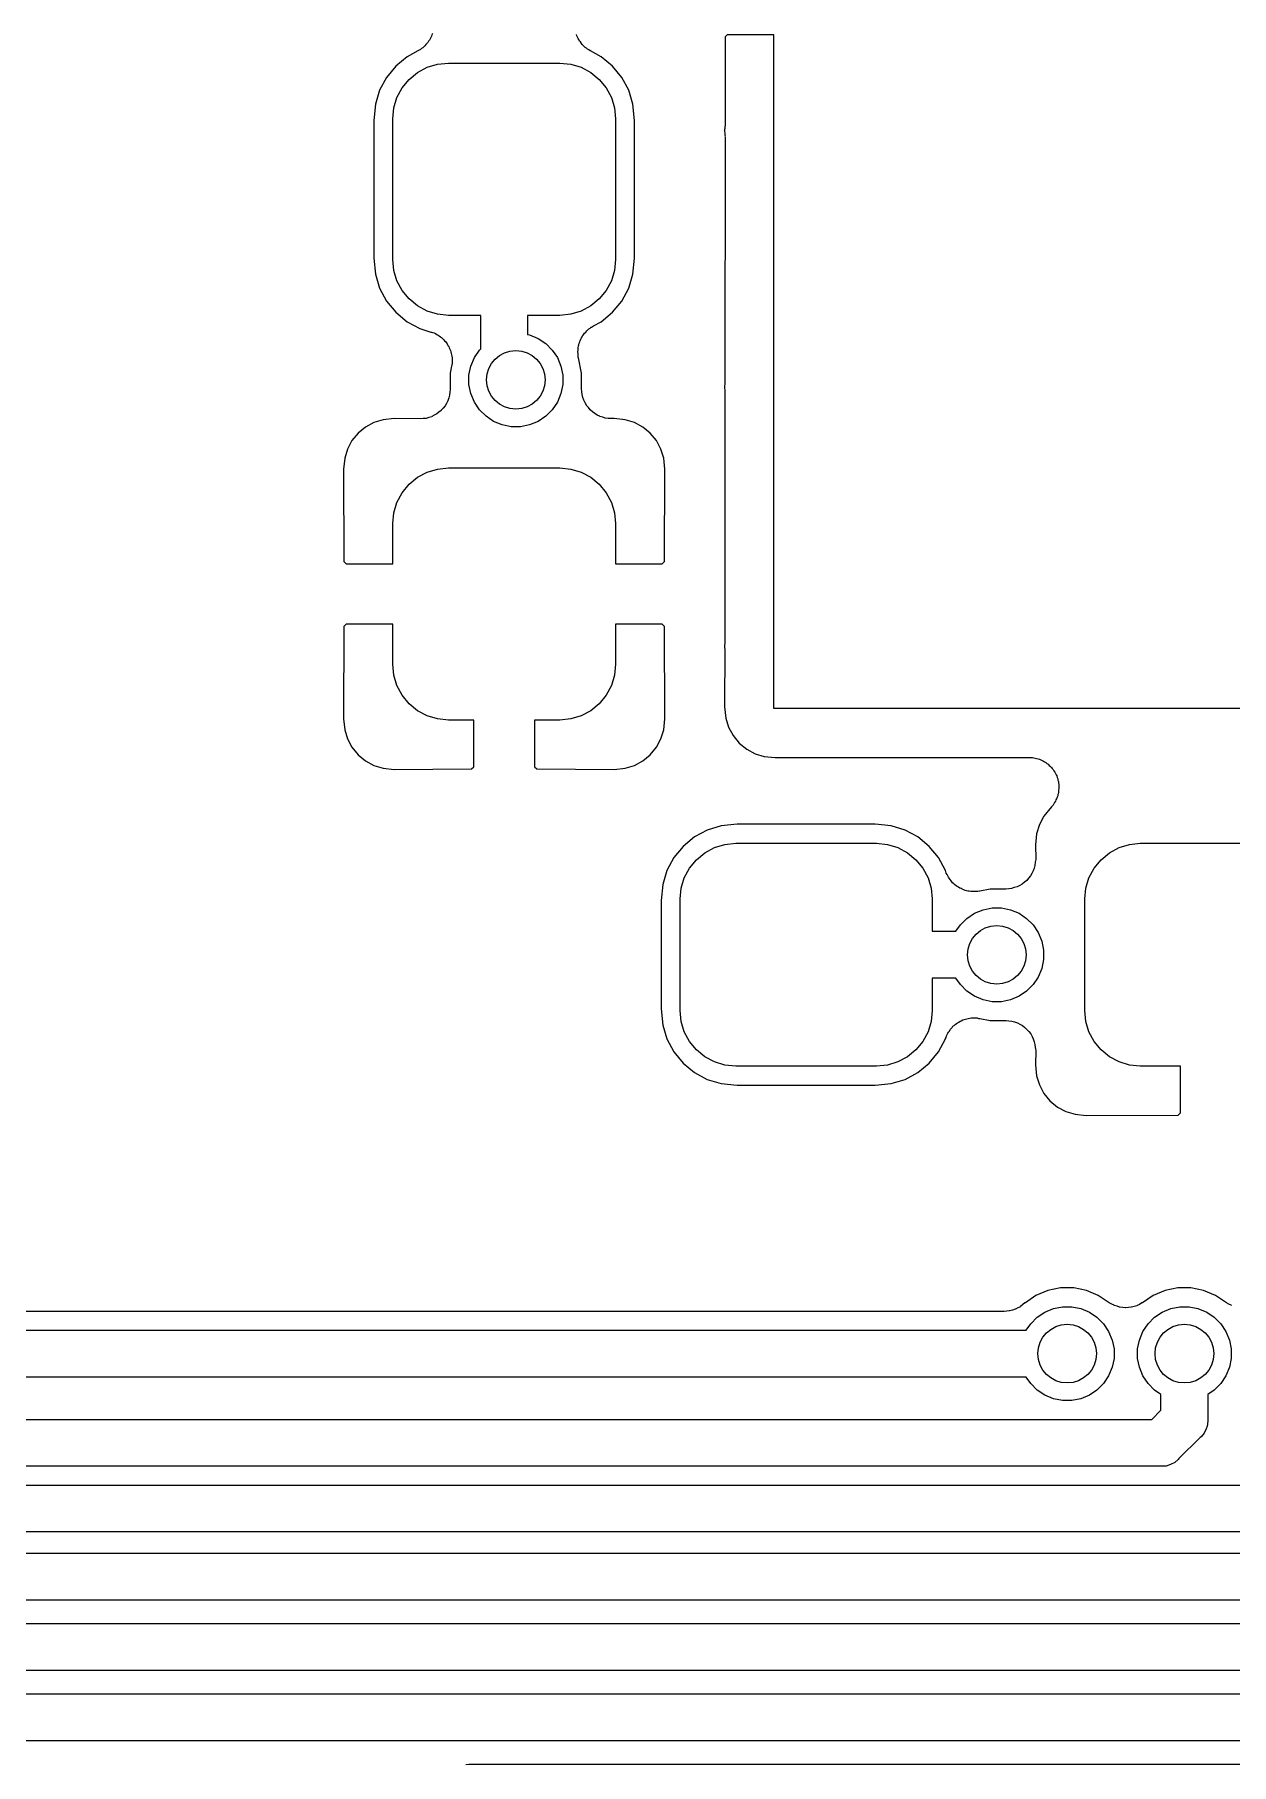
# Model space of a CAD drawing. Extents: x 116.6 to 161.5, y -138 to -93.2.
# Drawn here: x 147.9 to 153, y -122.95 to -115.58 of the extents above; entities that cross this region are included whole.
import ezdxf

# ---------------------------------------------------------------- set-up
doc = ezdxf.new("R2010")
doc.units = 0
doc.layers.add('BLACK', color=7, linetype='CONTINUOUS')

msp = doc.modelspace()

# ---------------------------------------------------------------- linework, layer by layer
at = {"layer": 'BLACK', "linetype": 'CONTINUOUS'}
for p, q in [((149.587, -115.591), (149.584, -115.597)), ((149.59, -115.585), (149.587, -115.591)), ((149.591, -115.579), (149.59, -115.585)), ((149.594, -115.574), (149.591, -115.579)), ((150.21, -115.584), (150.208, -115.578)), ((150.213, -115.589), (150.21, -115.584)), ((150.215, -115.595), (150.213, -115.589)), ((150.851, -115.579), (150.842, -115.588)), ((150.842, -115.588), (150.842, -115.963)), ((151.05, -115.579), (150.851, -115.579)), ((151.05, -118.45), (151.05, -115.579)), ((149.532, -115.648), (149.486, -115.673)), ((149.537, -115.645), (149.532, -115.648)), ((149.543, -115.642), (149.537, -115.645)), ((149.548, -115.638), (149.543, -115.642)), ((149.553, -115.635), (149.548, -115.638)), ((149.557, -115.63), (149.553, -115.635)), ((149.562, -115.626), (149.557, -115.63)), ((149.566, -115.621), (149.562, -115.626)), ((149.57, -115.617), (149.566, -115.621)), ((149.574, -115.612), (149.57, -115.617)), ((149.578, -115.607), (149.574, -115.612)), ((149.581, -115.602), (149.578, -115.607)), ((149.584, -115.597), (149.581, -115.602)), ((150.218, -115.6), (150.215, -115.595)), ((150.221, -115.606), (150.218, -115.6)), ((150.225, -115.61), (150.221, -115.606)), ((150.229, -115.616), (150.225, -115.61)), ((150.233, -115.62), (150.229, -115.616)), ((150.237, -115.625), (150.233, -115.62)), ((150.241, -115.629), (150.237, -115.625)), ((150.246, -115.634), (150.241, -115.629)), ((150.251, -115.637), (150.246, -115.634)), ((150.255, -115.641), (150.251, -115.637)), ((150.261, -115.644), (150.255, -115.641)), ((150.266, -115.648), (150.261, -115.644)), ((150.268, -115.648), (150.266, -115.648)), ((150.314, -115.673), (150.268, -115.648)), ((149.438, -115.713), (149.398, -115.761)), ((149.486, -115.673), (149.438, -115.713)), ((149.495, -115.77), (149.531, -115.74)), ((149.531, -115.74), (149.572, -115.718)), ((149.572, -115.718), (149.616, -115.705)), ((149.616, -115.705), (149.662, -115.7)), ((149.662, -115.7), (150.137, -115.7)), ((150.137, -115.7), (150.184, -115.705)), ((150.184, -115.705), (150.228, -115.718)), ((150.228, -115.718), (150.269, -115.74)), ((150.269, -115.74), (150.305, -115.77)), ((150.362, -115.713), (150.314, -115.673)), ((150.402, -115.761), (150.362, -115.713)), ((149.398, -115.761), (149.369, -115.816)), ((149.443, -115.847), (149.465, -115.806)), ((149.465, -115.806), (149.495, -115.77)), ((150.305, -115.77), (150.335, -115.806)), ((150.335, -115.806), (150.357, -115.847)), ((150.431, -115.816), (150.402, -115.761)), ((149.351, -115.875), (149.344, -115.944)), ((149.369, -115.816), (149.351, -115.875)), ((149.43, -115.891), (149.443, -115.847)), ((150.357, -115.847), (150.37, -115.891)), ((150.449, -115.875), (150.431, -115.816)), ((150.456, -115.944), (150.449, -115.875)), ((149.344, -115.944), (149.344, -116.531)), ((149.425, -115.938), (149.43, -115.891)), ((149.425, -116.537), (149.425, -115.938)), ((150.37, -115.891), (150.375, -115.938)), ((150.375, -115.938), (150.375, -116.537)), ((150.456, -116.531), (150.456, -115.944)), ((150.841, -115.979), (150.84, -115.983)), ((150.84, -115.983), (150.841, -116.006)), ((150.842, -115.964), (150.841, -115.972)), ((150.841, -115.972), (150.841, -115.979)), ((150.841, -116.006), (150.842, -116.008)), ((150.842, -116.008), (150.841, -116.011)), ((150.841, -116.011), (150.842, -116.014)), ((150.842, -116.014), (150.841, -117.067)), ((150.842, -115.963), (150.842, -115.964)), ((149.344, -116.531), (149.351, -116.6)), ((149.43, -116.584), (149.425, -116.537)), ((150.375, -116.537), (150.37, -116.584)), ((150.449, -116.6), (150.456, -116.531)), ((149.351, -116.6), (149.369, -116.659)), ((149.443, -116.628), (149.43, -116.584)), ((150.37, -116.584), (150.357, -116.628)), ((150.431, -116.659), (150.449, -116.6)), ((149.369, -116.659), (149.398, -116.714)), ((149.465, -116.669), (149.443, -116.628)), ((149.495, -116.705), (149.465, -116.669)), ((150.335, -116.669), (150.305, -116.705)), ((150.357, -116.628), (150.335, -116.669)), ((150.402, -116.714), (150.431, -116.659)), ((149.398, -116.714), (149.438, -116.762)), ((149.438, -116.762), (149.486, -116.802)), ((149.531, -116.735), (149.495, -116.705)), ((149.572, -116.757), (149.531, -116.735)), ((149.616, -116.77), (149.572, -116.757)), ((149.662, -116.775), (149.616, -116.77)), ((150.184, -116.77), (150.137, -116.775)), ((150.228, -116.757), (150.184, -116.77)), ((150.269, -116.735), (150.228, -116.757)), ((150.305, -116.705), (150.269, -116.735)), ((150.314, -116.802), (150.362, -116.762)), ((150.362, -116.762), (150.402, -116.714)), ((149.486, -116.802), (149.541, -116.831)), ((149.541, -116.831), (149.588, -116.846)), ((149.588, -116.846), (149.59, -116.846)), ((149.59, -116.846), (149.595, -116.848)), ((149.8, -116.775), (149.662, -116.775)), ((149.8, -116.917), (149.8, -116.775)), ((150.137, -116.775), (150, -116.775)), ((150, -116.775), (150, -116.856)), ((150.243, -116.851), (150.248, -116.846)), ((150.248, -116.846), (150.252, -116.841)), ((150.252, -116.841), (150.257, -116.837)), ((150.252, -116.841), (150.252, -116.841)), ((150.252, -116.841), (150.252, -116.841)), ((150.257, -116.837), (150.261, -116.833)), ((150.261, -116.833), (150.266, -116.83)), ((150.266, -116.83), (150.271, -116.826)), ((150.271, -116.826), (150.271, -116.825)), ((150.271, -116.825), (150.272, -116.825)), ((150.272, -116.825), (150.277, -116.823)), ((150.277, -116.823), (150.281, -116.819)), ((150.281, -116.819), (150.314, -116.802)), ((149.595, -116.848), (149.601, -116.85)), ((149.601, -116.85), (149.607, -116.853)), ((149.607, -116.853), (149.613, -116.856)), ((149.613, -116.856), (149.618, -116.859)), ((149.618, -116.859), (149.623, -116.862)), ((149.623, -116.862), (149.628, -116.866)), ((149.628, -116.866), (149.633, -116.87)), ((149.633, -116.87), (149.637, -116.874)), ((149.637, -116.874), (149.642, -116.878)), ((149.642, -116.878), (149.646, -116.883)), ((149.646, -116.883), (149.651, -116.888)), ((149.651, -116.888), (149.654, -116.892)), ((149.654, -116.892), (149.657, -116.897)), ((149.657, -116.897), (149.66, -116.903)), ((149.66, -116.903), (149.664, -116.908)), ((149.664, -116.908), (149.666, -116.914)), ((149.666, -116.914), (149.669, -116.919)), ((149.669, -116.919), (149.671, -116.925)), ((149.795, -116.923), (149.8, -116.917)), ((150, -116.856), (150.008, -116.858)), ((150.008, -116.858), (150.045, -116.873)), ((150.045, -116.873), (150.077, -116.895)), ((150.077, -116.895), (150.105, -116.923)), ((150.215, -116.918), (150.216, -116.912)), ((150.215, -116.924), (150.215, -116.918)), ((150.216, -116.912), (150.217, -116.906)), ((150.217, -116.905), (150.219, -116.9)), ((150.217, -116.906), (150.217, -116.905)), ((150.217, -116.905), (150.217, -116.905)), ((150.219, -116.9), (150.22, -116.894)), ((150.22, -116.894), (150.222, -116.888)), ((150.222, -116.888), (150.224, -116.882)), ((150.224, -116.882), (150.225, -116.881)), ((150.224, -116.882), (150.224, -116.882)), ((150.225, -116.881), (150.227, -116.877)), ((150.227, -116.877), (150.23, -116.871)), ((150.23, -116.871), (150.233, -116.866)), ((150.233, -116.866), (150.236, -116.86)), ((150.236, -116.86), (150.236, -116.86)), ((150.236, -116.86), (150.237, -116.86)), ((150.237, -116.86), (150.24, -116.855)), ((150.24, -116.855), (150.243, -116.851)), ((149.676, -116.992), (149.67, -117.022)), ((149.671, -116.925), (149.673, -116.931)), ((149.673, -116.931), (149.674, -116.937)), ((149.674, -116.937), (149.676, -116.943)), ((149.676, -116.943), (149.677, -116.949)), ((149.677, -116.986), (149.676, -116.992)), ((149.677, -116.949), (149.678, -116.956)), ((149.678, -116.981), (149.677, -116.986)), ((149.678, -116.956), (149.678, -116.962)), ((149.678, -116.962), (149.679, -116.967)), ((149.679, -116.967), (149.678, -116.974)), ((149.678, -116.974), (149.678, -116.981)), ((149.75, -117.03), (149.758, -116.992)), ((149.758, -116.992), (149.773, -116.955)), ((149.773, -116.955), (149.795, -116.923)), ((150.105, -116.923), (150.127, -116.955)), ((150.127, -116.955), (150.142, -116.992)), ((150.142, -116.992), (150.15, -117.03)), ((150.214, -116.93), (150.215, -116.924)), ((150.214, -116.931), (150.214, -116.93)), ((150.214, -116.93), (150.214, -116.93)), ((150.215, -116.937), (150.214, -116.931)), ((150.215, -116.943), (150.215, -116.937)), ((150.216, -116.949), (150.215, -116.943)), ((150.216, -116.954), (150.216, -116.949)), ((150.217, -116.955), (150.216, -116.954)), ((150.217, -116.956), (150.217, -116.955)), ((150.217, -116.955), (150.217, -116.955)), ((150.217, -116.955), (150.217, -116.955)), ((150.23, -117.022), (150.217, -116.956)), ((149.67, -117.022), (149.67, -117.089)), ((149.75, -117.07), (149.75, -117.03)), ((150.15, -117.03), (150.15, -117.07)), ((150.23, -117.088), (150.23, -117.022)), ((150.841, -117.067), (150.841, -117.069)), ((149.66, -117.139), (149.654, -117.15)), ((149.664, -117.127), (149.66, -117.139)), ((149.66, -117.139), (149.66, -117.139)), ((149.66, -117.139), (149.66, -117.139)), ((149.667, -117.115), (149.664, -117.127)), ((149.669, -117.103), (149.667, -117.115)), ((149.667, -117.115), (149.667, -117.115)), ((149.667, -117.115), (149.667, -117.115)), ((149.67, -117.091), (149.669, -117.103)), ((149.67, -117.089), (149.67, -117.09)), ((149.67, -117.09), (149.67, -117.09)), ((149.67, -117.09), (149.67, -117.09)), ((149.67, -117.09), (149.67, -117.091)), ((149.758, -117.108), (149.75, -117.07)), ((149.773, -117.145), (149.758, -117.108)), ((150.142, -117.108), (150.127, -117.145)), ((150.15, -117.07), (150.142, -117.108)), ((150.231, -117.1), (150.23, -117.088)), ((150.232, -117.113), (150.231, -117.1)), ((150.236, -117.125), (150.232, -117.113)), ((150.232, -117.113), (150.232, -117.113)), ((150.232, -117.113), (150.232, -117.113)), ((150.239, -117.137), (150.236, -117.125)), ((150.24, -117.137), (150.239, -117.137)), ((150.245, -117.148), (150.24, -117.137)), ((150.24, -117.137), (150.24, -117.137)), ((150.841, -117.069), (150.84, -117.076)), ((150.84, -117.076), (150.84, -117.083)), ((150.84, -117.083), (150.841, -117.096)), ((150.841, -117.096), (150.841, -117.098)), ((150.841, -117.098), (150.841, -117.101)), ((150.841, -117.101), (150.841, -117.104)), ((150.841, -117.104), (150.841, -118.172)), ((149.567, -117.214), (149.555, -117.215)), ((149.579, -117.21), (149.567, -117.214)), ((149.567, -117.214), (149.567, -117.214)), ((149.567, -117.214), (149.567, -117.214)), ((149.591, -117.207), (149.579, -117.21)), ((149.602, -117.201), (149.591, -117.206)), ((149.591, -117.206), (149.591, -117.207)), ((149.591, -117.207), (149.591, -117.207)), ((149.613, -117.195), (149.602, -117.201)), ((149.622, -117.187), (149.613, -117.195)), ((149.613, -117.195), (149.613, -117.195)), ((149.613, -117.195), (149.613, -117.195)), ((149.632, -117.18), (149.622, -117.187)), ((149.64, -117.17), (149.632, -117.179)), ((149.632, -117.179), (149.632, -117.179)), ((149.632, -117.179), (149.632, -117.18)), ((149.648, -117.161), (149.64, -117.17)), ((149.654, -117.15), (149.648, -117.16)), ((149.648, -117.16), (149.648, -117.16)), ((149.648, -117.16), (149.648, -117.161)), ((149.795, -117.177), (149.773, -117.145)), ((149.823, -117.205), (149.795, -117.177)), ((149.855, -117.227), (149.823, -117.205)), ((150.077, -117.205), (150.045, -117.227)), ((150.105, -117.177), (150.077, -117.205)), ((150.127, -117.145), (150.105, -117.177)), ((150.251, -117.158), (150.245, -117.148)), ((150.251, -117.159), (150.251, -117.158)), ((150.259, -117.168), (150.251, -117.159)), ((150.251, -117.159), (150.251, -117.159)), ((150.267, -117.178), (150.259, -117.168)), ((150.276, -117.186), (150.267, -117.178)), ((150.267, -117.178), (150.267, -117.178)), ((150.267, -117.178), (150.267, -117.178)), ((150.286, -117.194), (150.276, -117.186)), ((150.297, -117.2), (150.286, -117.194)), ((150.286, -117.194), (150.286, -117.194)), ((150.286, -117.194), (150.286, -117.194)), ((150.307, -117.205), (150.297, -117.2)), ((150.308, -117.205), (150.307, -117.205)), ((150.308, -117.206), (150.308, -117.205)), ((150.32, -117.209), (150.308, -117.206)), ((150.331, -117.213), (150.32, -117.209)), ((150.344, -117.214), (150.331, -117.213)), ((150.331, -117.213), (150.331, -117.213)), ((150.331, -117.213), (150.331, -117.213)), ((150.356, -117.215), (150.344, -117.214)), ((149.277, -117.277), (149.251, -117.309)), ((149.309, -117.251), (149.277, -117.277)), ((149.345, -117.232), (149.309, -117.251)), ((149.384, -117.22), (149.345, -117.232)), ((149.431, -117.215), (149.384, -117.22)), ((149.542, -117.216), (149.431, -117.215)), ((149.555, -117.215), (149.542, -117.216)), ((149.892, -117.242), (149.855, -117.227)), ((149.93, -117.25), (149.892, -117.242)), ((149.97, -117.25), (149.93, -117.25)), ((150.008, -117.242), (149.97, -117.25)), ((150.045, -117.227), (150.008, -117.242)), ((150.358, -117.215), (150.356, -117.215)), ((150.356, -117.215), (150.356, -117.215)), ((150.356, -117.215), (150.356, -117.215)), ((150.356, -117.215), (150.356, -117.215)), ((150.369, -117.215), (150.358, -117.215)), ((150.416, -117.22), (150.369, -117.215)), ((150.455, -117.232), (150.416, -117.22)), ((150.491, -117.251), (150.455, -117.232)), ((150.523, -117.277), (150.491, -117.251)), ((150.549, -117.309), (150.523, -117.277)), ((149.232, -117.345), (149.22, -117.384)), ((149.251, -117.309), (149.232, -117.345)), ((150.568, -117.345), (150.549, -117.309)), ((150.58, -117.384), (150.568, -117.345)), ((149.22, -117.384), (149.215, -117.431)), ((149.215, -117.431), (149.217, -117.824)), ((149.572, -117.443), (149.616, -117.43)), ((149.616, -117.43), (149.662, -117.425)), ((149.662, -117.425), (150.137, -117.425)), ((150.137, -117.425), (150.184, -117.43)), ((150.184, -117.43), (150.228, -117.443)), ((150.585, -117.431), (150.58, -117.384)), ((150.583, -117.824), (150.585, -117.431)), ((149.465, -117.531), (149.495, -117.495)), ((149.495, -117.495), (149.531, -117.465)), ((149.531, -117.465), (149.572, -117.443)), ((150.228, -117.443), (150.269, -117.465)), ((150.269, -117.465), (150.305, -117.495)), ((150.305, -117.495), (150.335, -117.531)), ((149.43, -117.616), (149.443, -117.572)), ((149.443, -117.572), (149.465, -117.531)), ((150.335, -117.531), (150.357, -117.572)), ((150.357, -117.572), (150.37, -117.616)), ((149.425, -117.662), (149.43, -117.616)), ((150.37, -117.616), (150.375, -117.662)), ((149.425, -117.834), (149.425, -117.662)), ((150.375, -117.662), (150.375, -117.834)), ((149.217, -117.824), (149.226, -117.834)), ((149.226, -117.834), (149.425, -117.834)), ((150.375, -117.834), (150.574, -117.834)), ((150.574, -117.834), (150.583, -117.824)), ((149.226, -118.091), (149.217, -118.101)), ((149.425, -118.091), (149.226, -118.091)), ((149.425, -118.262), (149.425, -118.091)), ((150.375, -118.091), (150.375, -118.262)), ((150.574, -118.091), (150.375, -118.091)), ((150.583, -118.101), (150.574, -118.091)), ((149.217, -118.101), (149.215, -118.494)), ((150.585, -118.494), (150.583, -118.101)), ((150.841, -118.173), (150.84, -118.18)), ((150.841, -118.172), (150.841, -118.173)), ((150.84, -118.18), (150.84, -118.187)), ((150.84, -118.187), (150.84, -118.188)), ((150.84, -118.188), (150.84, -118.192)), ((150.84, -118.192), (150.841, -118.195)), ((150.841, -118.195), (150.84, -118.444)), ((149.43, -118.309), (149.425, -118.262)), ((149.443, -118.353), (149.43, -118.309)), ((150.37, -118.309), (150.357, -118.353)), ((150.375, -118.262), (150.37, -118.309)), ((149.465, -118.394), (149.443, -118.353)), ((149.495, -118.43), (149.465, -118.394)), ((150.335, -118.394), (150.305, -118.43)), ((150.357, -118.353), (150.335, -118.394)), ((149.531, -118.46), (149.495, -118.43)), ((149.572, -118.482), (149.531, -118.46)), ((150.269, -118.46), (150.228, -118.482)), ((150.305, -118.43), (150.269, -118.46)), ((150.84, -118.444), (150.845, -118.491)), ((153.921, -118.45), (151.05, -118.45)), ((149.215, -118.494), (149.22, -118.541)), ((149.22, -118.541), (149.232, -118.58)), ((149.616, -118.495), (149.572, -118.482)), ((149.662, -118.5), (149.616, -118.495)), ((149.771, -118.5), (149.662, -118.5)), ((149.771, -118.699), (149.771, -118.5)), ((150.137, -118.5), (150.029, -118.5)), ((150.029, -118.5), (150.029, -118.699)), ((150.184, -118.495), (150.137, -118.5)), ((150.228, -118.482), (150.184, -118.495)), ((150.568, -118.58), (150.58, -118.541)), ((150.58, -118.541), (150.585, -118.494)), ((150.845, -118.491), (150.857, -118.53)), ((150.857, -118.53), (150.876, -118.566)), ((149.232, -118.58), (149.251, -118.616)), ((150.549, -118.616), (150.568, -118.58)), ((150.876, -118.566), (150.902, -118.598)), ((150.902, -118.598), (150.934, -118.624)), ((149.251, -118.616), (149.277, -118.648)), ((149.277, -118.648), (149.309, -118.674)), ((149.309, -118.674), (149.345, -118.693)), ((150.455, -118.693), (150.491, -118.674)), ((150.491, -118.674), (150.523, -118.648)), ((150.523, -118.648), (150.549, -118.616)), ((150.934, -118.624), (150.97, -118.643)), ((150.97, -118.643), (151.009, -118.655)), ((151.009, -118.655), (151.056, -118.66)), ((151.056, -118.66), (151.272, -118.659)), ((151.272, -118.659), (151.274, -118.66)), ((151.274, -118.66), (151.279, -118.66)), ((151.279, -118.66), (151.287, -118.66)), ((151.287, -118.66), (151.288, -118.66)), ((151.288, -118.66), (151.291, -118.66)), ((151.291, -118.66), (151.294, -118.659)), ((151.294, -118.659), (152.138, -118.659)), ((152.138, -118.659), (152.14, -118.659)), ((152.14, -118.659), (152.146, -118.66)), ((152.146, -118.66), (152.152, -118.66)), ((152.152, -118.66), (152.158, -118.661)), ((152.158, -118.661), (152.164, -118.662)), ((152.164, -118.662), (152.17, -118.664)), ((152.17, -118.664), (152.176, -118.665)), ((152.176, -118.665), (152.182, -118.667)), ((152.182, -118.667), (152.188, -118.669)), ((152.188, -118.669), (152.193, -118.672)), ((152.193, -118.672), (152.199, -118.675)), ((152.199, -118.675), (152.204, -118.678)), ((152.204, -118.678), (152.21, -118.681)), ((152.21, -118.681), (152.214, -118.685)), ((152.214, -118.685), (152.219, -118.688)), ((152.219, -118.688), (152.224, -118.693)), ((149.345, -118.693), (149.384, -118.705)), ((149.384, -118.705), (149.431, -118.71)), ((149.431, -118.71), (149.761, -118.708)), ((149.761, -118.708), (149.771, -118.699)), ((150.029, -118.699), (150.039, -118.708)), ((150.039, -118.708), (150.369, -118.71)), ((150.369, -118.71), (150.416, -118.705)), ((150.416, -118.705), (150.455, -118.693)), ((152.224, -118.693), (152.229, -118.697)), ((152.229, -118.697), (152.233, -118.702)), ((152.233, -118.702), (152.237, -118.706)), ((152.237, -118.706), (152.24, -118.711)), ((152.24, -118.711), (152.244, -118.716)), ((152.244, -118.716), (152.247, -118.722)), ((152.247, -118.722), (152.251, -118.727)), ((152.251, -118.727), (152.253, -118.733)), ((152.253, -118.733), (152.256, -118.738)), ((152.256, -118.738), (152.258, -118.744)), ((152.258, -118.744), (152.26, -118.75)), ((152.26, -118.75), (152.261, -118.756)), ((152.261, -118.756), (152.263, -118.762)), ((152.263, -118.762), (152.263, -118.768)), ((152.255, -118.835), (152.252, -118.84)), ((152.257, -118.829), (152.255, -118.835)), ((152.26, -118.823), (152.257, -118.829)), ((152.261, -118.817), (152.26, -118.823)), ((152.263, -118.811), (152.261, -118.817)), ((152.263, -118.768), (152.265, -118.774)), ((152.264, -118.799), (152.263, -118.805)), ((152.263, -118.805), (152.263, -118.811)), ((152.265, -118.793), (152.264, -118.799)), ((152.265, -118.774), (152.265, -118.78)), ((152.265, -118.78), (152.265, -118.787)), ((152.265, -118.787), (152.265, -118.793)), ((152.201, -118.909), (152.182, -118.945)), ((152.234, -118.869), (152.201, -118.909)), ((152.236, -118.867), (152.234, -118.869)), ((152.24, -118.862), (152.236, -118.867)), ((152.243, -118.857), (152.24, -118.862)), ((152.246, -118.851), (152.243, -118.857)), ((152.25, -118.846), (152.246, -118.851)), ((152.252, -118.84), (152.25, -118.846)), ((150.766, -118.969), (150.711, -118.998)), ((150.825, -118.951), (150.766, -118.969)), ((150.894, -118.944), (150.825, -118.951)), ((151.481, -118.944), (150.894, -118.944)), ((151.55, -118.951), (151.481, -118.944)), ((151.609, -118.969), (151.55, -118.951)), ((151.664, -118.998), (151.609, -118.969)), ((152.17, -118.984), (152.165, -119.031)), ((152.182, -118.945), (152.17, -118.984)), ((150.663, -119.038), (150.623, -119.086)), ((150.711, -118.998), (150.663, -119.038)), ((150.756, -119.065), (150.797, -119.043)), ((150.797, -119.043), (150.841, -119.03)), ((150.841, -119.03), (150.887, -119.025)), ((150.887, -119.025), (151.487, -119.025)), ((151.487, -119.025), (151.534, -119.03)), ((151.534, -119.03), (151.578, -119.043)), ((151.578, -119.043), (151.619, -119.065)), ((151.712, -119.038), (151.664, -118.998)), ((151.752, -119.086), (151.712, -119.038)), ((152.165, -119.031), (152.166, -119.092)), ((152.481, -119.065), (152.522, -119.043)), ((152.522, -119.043), (152.566, -119.03)), ((152.566, -119.03), (152.612, -119.025)), ((152.612, -119.025), (153.213, -119.025)), ((150.623, -119.086), (150.594, -119.141)), ((150.668, -119.172), (150.69, -119.131)), ((150.69, -119.131), (150.72, -119.095)), ((150.72, -119.095), (150.756, -119.065)), ((151.619, -119.065), (151.655, -119.095)), ((151.655, -119.095), (151.685, -119.131)), ((151.685, -119.131), (151.707, -119.172)), ((151.781, -119.141), (151.752, -119.086)), ((152.159, -119.131), (152.156, -119.142)), ((152.163, -119.119), (152.159, -119.131)), ((152.164, -119.106), (152.163, -119.119)), ((152.163, -119.119), (152.163, -119.119)), ((152.163, -119.119), (152.163, -119.119)), ((152.166, -119.094), (152.164, -119.106)), ((152.166, -119.092), (152.166, -119.094)), ((152.166, -119.094), (152.166, -119.094)), ((152.166, -119.094), (152.166, -119.094)), ((152.166, -119.094), (152.166, -119.094)), ((152.393, -119.172), (152.415, -119.131)), ((152.415, -119.131), (152.445, -119.095)), ((152.445, -119.095), (152.481, -119.065)), ((150.576, -119.2), (150.569, -119.269)), ((150.594, -119.141), (150.576, -119.2)), ((150.655, -119.216), (150.668, -119.172)), ((151.707, -119.172), (151.72, -119.216)), ((151.783, -119.147), (151.781, -119.141)), ((151.781, -119.141), (151.781, -119.141)), ((151.785, -119.152), (151.783, -119.147)), ((151.788, -119.158), (151.785, -119.152)), ((151.791, -119.164), (151.788, -119.158)), ((151.794, -119.169), (151.791, -119.164)), ((151.797, -119.174), (151.794, -119.169)), ((151.801, -119.179), (151.797, -119.174)), ((151.805, -119.185), (151.801, -119.179)), ((151.809, -119.189), (151.805, -119.185)), ((151.812, -119.193), (151.809, -119.189)), ((151.817, -119.198), (151.812, -119.193)), ((151.822, -119.202), (151.817, -119.198)), ((151.827, -119.206), (151.822, -119.202)), ((152.098, -119.205), (152.087, -119.21)), ((152.109, -119.199), (152.098, -119.205)), ((152.118, -119.191), (152.109, -119.199)), ((152.109, -119.199), (152.109, -119.199)), ((152.109, -119.199), (152.109, -119.199)), ((152.128, -119.183), (152.118, -119.191)), ((152.136, -119.174), (152.128, -119.183)), ((152.128, -119.183), (152.128, -119.183)), ((152.128, -119.183), (152.128, -119.183)), ((152.144, -119.164), (152.136, -119.174)), ((152.15, -119.153), (152.144, -119.164)), ((152.144, -119.164), (152.144, -119.164)), ((152.144, -119.164), (152.144, -119.164)), ((152.156, -119.143), (152.15, -119.153)), ((152.156, -119.142), (152.156, -119.142)), ((152.156, -119.142), (152.156, -119.143)), ((152.38, -119.216), (152.393, -119.172)), ((150.569, -119.269), (150.569, -119.731)), ((150.65, -119.262), (150.655, -119.216)), ((150.65, -119.737), (150.65, -119.262)), ((151.72, -119.216), (151.725, -119.262)), ((151.725, -119.262), (151.725, -119.4)), ((151.831, -119.209), (151.827, -119.206)), ((151.837, -119.212), (151.831, -119.209)), ((151.843, -119.216), (151.837, -119.212)), ((151.848, -119.218), (151.843, -119.216)), ((151.853, -119.221), (151.848, -119.218)), ((151.859, -119.223), (151.853, -119.221)), ((151.865, -119.226), (151.859, -119.223)), ((151.871, -119.227), (151.865, -119.226)), ((151.877, -119.229), (151.871, -119.227)), ((151.883, -119.229), (151.877, -119.229)), ((151.89, -119.231), (151.883, -119.229)), ((151.895, -119.231), (151.89, -119.231)), ((151.901, -119.231), (151.895, -119.231)), ((151.908, -119.231), (151.901, -119.231)), ((151.915, -119.231), (151.908, -119.231)), ((151.92, -119.23), (151.915, -119.231)), ((151.926, -119.229), (151.92, -119.23)), ((151.928, -119.229), (151.926, -119.229)), ((151.972, -119.22), (151.928, -119.229)), ((152.039, -119.22), (151.972, -119.22)), ((152.051, -119.219), (152.039, -119.22)), ((152.063, -119.218), (152.051, -119.219)), ((152.075, -119.214), (152.063, -119.218)), ((152.063, -119.218), (152.063, -119.218)), ((152.063, -119.218), (152.063, -119.218)), ((152.087, -119.211), (152.075, -119.214)), ((152.087, -119.21), (152.087, -119.21)), ((152.087, -119.21), (152.087, -119.211)), ((152.375, -119.262), (152.38, -119.216)), ((152.375, -119.737), (152.375, -119.262)), ((151.845, -119.373), (151.873, -119.345)), ((151.873, -119.345), (151.905, -119.323)), ((151.905, -119.323), (151.942, -119.308)), ((151.942, -119.308), (151.98, -119.3)), ((151.98, -119.3), (152.02, -119.3)), ((152.02, -119.3), (152.058, -119.308)), ((152.058, -119.308), (152.095, -119.323)), ((152.095, -119.323), (152.127, -119.345)), ((152.127, -119.345), (152.155, -119.373)), ((151.725, -119.4), (151.826, -119.4)), ((151.826, -119.4), (151.845, -119.373)), ((152.155, -119.373), (152.177, -119.405)), ((152.177, -119.405), (152.192, -119.442)), ((152.192, -119.442), (152.2, -119.48)), ((152.2, -119.48), (152.2, -119.52)), ((152.192, -119.558), (152.177, -119.595)), ((152.2, -119.52), (152.192, -119.558)), ((151.826, -119.6), (151.725, -119.6)), ((151.725, -119.6), (151.725, -119.737)), ((151.845, -119.627), (151.826, -119.6)), ((151.873, -119.655), (151.845, -119.627)), ((152.155, -119.627), (152.127, -119.655)), ((152.177, -119.595), (152.155, -119.627)), ((151.905, -119.677), (151.873, -119.655)), ((151.942, -119.692), (151.905, -119.677)), ((151.98, -119.7), (151.942, -119.692)), ((152.02, -119.7), (151.98, -119.7)), ((152.058, -119.692), (152.02, -119.7)), ((152.095, -119.677), (152.058, -119.692)), ((152.127, -119.655), (152.095, -119.677)), ((150.569, -119.731), (150.576, -119.8)), ((150.655, -119.784), (150.65, -119.737)), ((150.668, -119.828), (150.655, -119.784)), ((151.72, -119.784), (151.707, -119.828)), ((151.725, -119.737), (151.72, -119.784)), ((151.823, -119.797), (151.828, -119.793)), ((151.828, -119.793), (151.833, -119.79)), ((151.833, -119.79), (151.839, -119.787)), ((151.839, -119.787), (151.844, -119.783)), ((151.844, -119.783), (151.849, -119.781)), ((151.849, -119.781), (151.855, -119.778)), ((151.855, -119.778), (151.861, -119.776)), ((151.861, -119.776), (151.867, -119.774)), ((151.867, -119.774), (151.873, -119.773)), ((151.873, -119.773), (151.878, -119.771)), ((151.878, -119.771), (151.885, -119.77)), ((151.885, -119.77), (151.891, -119.769)), ((151.891, -119.769), (151.897, -119.769)), ((151.897, -119.769), (151.903, -119.769)), ((151.903, -119.769), (151.91, -119.769)), ((151.91, -119.769), (151.916, -119.769)), ((151.916, -119.769), (151.922, -119.771)), ((151.922, -119.771), (151.928, -119.771)), ((151.928, -119.771), (151.972, -119.78)), ((151.972, -119.78), (152.039, -119.78)), ((152.039, -119.78), (152.04, -119.78)), ((152.04, -119.78), (152.04, -119.78)), ((152.04, -119.78), (152.04, -119.78)), ((152.04, -119.78), (152.04, -119.78)), ((152.04, -119.78), (152.052, -119.781)), ((152.052, -119.781), (152.065, -119.783)), ((152.065, -119.783), (152.065, -119.783)), ((152.065, -119.783), (152.065, -119.783)), ((152.065, -119.783), (152.076, -119.786)), ((152.076, -119.786), (152.088, -119.79)), ((152.088, -119.79), (152.089, -119.79)), ((152.089, -119.79), (152.089, -119.79)), ((152.089, -119.79), (152.099, -119.796)), ((152.38, -119.784), (152.375, -119.737)), ((152.393, -119.828), (152.38, -119.784)), ((150.576, -119.8), (150.594, -119.859)), ((150.594, -119.859), (150.623, -119.914)), ((150.69, -119.869), (150.668, -119.828)), ((151.707, -119.828), (151.685, -119.869)), ((151.752, -119.914), (151.781, -119.859)), ((151.781, -119.859), (151.782, -119.857)), ((151.781, -119.859), (151.781, -119.859)), ((151.782, -119.857), (151.784, -119.852)), ((151.784, -119.852), (151.786, -119.846)), ((151.786, -119.846), (151.789, -119.84)), ((151.789, -119.84), (151.792, -119.834)), ((151.792, -119.834), (151.795, -119.83)), ((151.795, -119.83), (151.798, -119.825)), ((151.798, -119.825), (151.802, -119.819)), ((151.802, -119.819), (151.806, -119.814)), ((151.806, -119.814), (151.81, -119.81)), ((151.81, -119.81), (151.813, -119.805)), ((151.813, -119.805), (151.819, -119.801)), ((151.819, -119.801), (151.823, -119.797)), ((152.099, -119.796), (152.11, -119.802)), ((152.11, -119.802), (152.11, -119.802)), ((152.11, -119.802), (152.11, -119.802)), ((152.11, -119.802), (152.12, -119.81)), ((152.12, -119.81), (152.129, -119.818)), ((152.129, -119.818), (152.129, -119.818)), ((152.129, -119.818), (152.129, -119.818)), ((152.129, -119.818), (152.137, -119.827)), ((152.137, -119.827), (152.145, -119.837)), ((152.145, -119.837), (152.145, -119.837)), ((152.145, -119.837), (152.145, -119.837)), ((152.145, -119.837), (152.151, -119.848)), ((152.151, -119.848), (152.156, -119.859)), ((152.156, -119.859), (152.156, -119.859)), ((152.156, -119.859), (152.156, -119.859)), ((152.156, -119.859), (152.16, -119.871)), ((152.415, -119.869), (152.393, -119.828)), ((150.623, -119.914), (150.663, -119.962)), ((150.72, -119.905), (150.69, -119.869)), ((150.756, -119.935), (150.72, -119.905)), ((150.797, -119.957), (150.756, -119.935)), ((151.619, -119.935), (151.578, -119.957)), ((151.655, -119.905), (151.619, -119.935)), ((151.685, -119.869), (151.655, -119.905)), ((151.712, -119.962), (151.752, -119.914)), ((152.16, -119.871), (152.163, -119.883)), ((152.163, -119.883), (152.163, -119.883)), ((152.163, -119.883), (152.163, -119.883)), ((152.163, -119.883), (152.164, -119.895)), ((152.164, -119.895), (152.166, -119.908)), ((152.166, -119.908), (152.165, -119.969)), ((152.445, -119.905), (152.415, -119.869)), ((152.481, -119.935), (152.445, -119.905)), ((152.522, -119.957), (152.481, -119.935)), ((150.663, -119.962), (150.711, -120.002)), ((150.711, -120.002), (150.766, -120.031)), ((150.841, -119.97), (150.797, -119.957)), ((150.887, -119.975), (150.841, -119.97)), ((151.487, -119.975), (150.887, -119.975)), ((151.534, -119.97), (151.487, -119.975)), ((151.578, -119.957), (151.534, -119.97)), ((151.609, -120.031), (151.664, -120.002)), ((151.664, -120.002), (151.712, -119.962)), ((152.165, -119.969), (152.17, -120.016)), ((152.17, -120.016), (152.182, -120.055)), ((152.566, -119.97), (152.522, -119.957)), ((152.612, -119.975), (152.566, -119.97)), ((152.784, -119.975), (152.612, -119.975)), ((152.784, -120.174), (152.784, -119.975)), ((150.766, -120.031), (150.825, -120.049)), ((150.825, -120.049), (150.894, -120.056)), ((150.894, -120.056), (151.481, -120.056)), ((151.481, -120.056), (151.55, -120.049)), ((151.55, -120.049), (151.609, -120.031)), ((152.182, -120.055), (152.201, -120.091)), ((152.201, -120.091), (152.227, -120.123)), ((152.227, -120.123), (152.259, -120.149)), ((152.259, -120.149), (152.295, -120.168)), ((152.295, -120.168), (152.334, -120.18)), ((152.334, -120.18), (152.381, -120.185)), ((152.381, -120.185), (152.774, -120.183)), ((152.774, -120.183), (152.784, -120.174)), ((152.167, -120.952), (152.122, -120.983)), ((152.218, -120.931), (152.167, -120.952)), ((152.272, -120.92), (152.218, -120.931)), ((152.328, -120.92), (152.272, -120.92)), ((152.382, -120.931), (152.328, -120.92)), ((152.433, -120.952), (152.382, -120.931)), ((152.479, -120.983), (152.433, -120.952)), ((152.667, -120.952), (152.621, -120.983)), ((152.718, -120.931), (152.667, -120.952)), ((152.772, -120.92), (152.718, -120.931)), ((152.828, -120.92), (152.772, -120.92)), ((152.882, -120.931), (152.828, -120.92)), ((152.933, -120.952), (152.882, -120.931)), ((152.979, -120.983), (152.933, -120.952)), ((152.031, -121.02), (146.227, -121.02)), ((152.043, -121.019), (152.031, -121.02)), ((152.055, -121.018), (152.043, -121.019)), ((152.056, -121.018), (152.055, -121.018)), ((152.055, -121.018), (152.055, -121.018)), ((152.067, -121.014), (152.056, -121.018)), ((152.079, -121.011), (152.067, -121.014)), ((152.08, -121.01), (152.079, -121.011)), ((152.079, -121.011), (152.079, -121.011)), ((152.09, -121.005), (152.08, -121.01)), ((152.101, -121), (152.09, -121.005)), ((152.102, -120.999), (152.101, -120.999)), ((152.101, -120.999), (152.101, -121)), ((152.111, -120.991), (152.102, -120.999)), ((152.12, -120.984), (152.111, -120.991)), ((152.121, -120.983), (152.12, -120.984)), ((152.122, -120.983), (152.121, -120.983)), ((152.121, -120.983), (152.121, -120.983)), ((152.121, -120.983), (152.121, -120.983)), ((152.121, -120.983), (152.121, -120.983)), ((152.145, -121.073), (152.173, -121.045)), ((152.173, -121.045), (152.205, -121.023)), ((152.205, -121.023), (152.242, -121.008)), ((152.242, -121.008), (152.28, -121)), ((152.28, -121), (152.32, -121)), ((152.32, -121), (152.358, -121.008)), ((152.358, -121.008), (152.395, -121.023)), ((152.395, -121.023), (152.427, -121.045)), ((152.427, -121.045), (152.455, -121.073)), ((152.49, -120.989), (152.479, -120.983)), ((152.5, -120.994), (152.49, -120.989)), ((152.501, -120.995), (152.5, -120.994)), ((152.513, -120.998), (152.501, -120.995)), ((152.501, -120.995), (152.501, -120.995)), ((152.524, -121.002), (152.513, -120.998)), ((152.525, -121.002), (152.524, -121.002)), ((152.524, -121.002), (152.524, -121.002)), ((152.537, -121.003), (152.525, -121.002)), ((152.549, -121.005), (152.537, -121.003)), ((152.55, -121.005), (152.549, -121.004)), ((152.549, -121.004), (152.549, -121.005)), ((152.562, -121.003), (152.55, -121.005)), ((152.573, -121.002), (152.562, -121.003)), ((152.574, -121.002), (152.573, -121.002)), ((152.586, -120.999), (152.574, -121.002)), ((152.574, -121.002), (152.574, -121.002)), ((152.597, -120.996), (152.586, -120.999)), ((152.598, -120.995), (152.597, -120.996)), ((152.609, -120.99), (152.598, -120.995)), ((152.598, -120.995), (152.598, -120.995)), ((152.619, -120.984), (152.609, -120.99)), ((152.62, -120.984), (152.619, -120.984)), ((152.621, -120.983), (152.62, -120.983)), ((152.62, -120.983), (152.62, -120.984)), ((152.62, -120.984), (152.62, -120.984)), ((152.645, -121.073), (152.673, -121.045)), ((152.673, -121.045), (152.705, -121.023)), ((152.705, -121.023), (152.742, -121.008)), ((152.742, -121.008), (152.78, -121)), ((152.78, -121), (152.82, -121)), ((152.82, -121), (152.858, -121.008)), ((152.858, -121.008), (152.895, -121.023)), ((152.895, -121.023), (152.927, -121.045)), ((152.927, -121.045), (152.955, -121.073)), ((152.99, -120.989), (152.979, -120.983)), ((153, -120.994), (152.99, -120.989)), ((153.001, -120.995), (153, -120.994)), ((145.829, -121.1), (152.126, -121.1)), ((152.126, -121.1), (152.145, -121.073)), ((152.455, -121.073), (152.477, -121.105)), ((152.477, -121.105), (152.492, -121.142)), ((152.608, -121.142), (152.623, -121.105)), ((152.623, -121.105), (152.645, -121.073)), ((152.955, -121.073), (152.977, -121.105)), ((152.977, -121.105), (152.992, -121.142)), ((152.492, -121.142), (152.5, -121.18)), ((152.5, -121.18), (152.5, -121.22)), ((152.6, -121.18), (152.608, -121.142)), ((152.6, -121.22), (152.6, -121.18)), ((152.992, -121.142), (153, -121.18)), ((153, -121.18), (153, -121.22)), ((152.492, -121.258), (152.477, -121.295)), ((152.5, -121.22), (152.492, -121.258)), ((152.608, -121.258), (152.6, -121.22)), ((152.623, -121.295), (152.608, -121.258)), ((152.992, -121.258), (152.977, -121.295)), ((153, -121.22), (152.992, -121.258)), ((152.126, -121.3), (145.865, -121.3)), ((152.145, -121.327), (152.126, -121.3)), ((152.173, -121.355), (152.145, -121.327)), ((152.455, -121.327), (152.427, -121.355)), ((152.477, -121.295), (152.455, -121.327)), ((152.645, -121.327), (152.623, -121.295)), ((152.673, -121.355), (152.645, -121.327)), ((152.955, -121.327), (152.927, -121.355)), ((152.977, -121.295), (152.955, -121.327)), ((152.205, -121.377), (152.173, -121.355)), ((152.242, -121.392), (152.205, -121.377)), ((152.28, -121.4), (152.242, -121.392)), ((152.32, -121.4), (152.28, -121.4)), ((152.358, -121.392), (152.32, -121.4)), ((152.395, -121.377), (152.358, -121.392)), ((152.427, -121.355), (152.395, -121.377)), ((152.7, -121.374), (152.673, -121.355)), ((152.7, -121.441), (152.7, -121.374)), ((152.927, -121.355), (152.9, -121.374)), ((152.9, -121.374), (152.9, -121.478)), ((145.846, -121.48), (152.661, -121.48)), ((152.661, -121.48), (152.7, -121.441)), ((152.9, -121.483), (152.899, -121.502)), ((152.9, -121.478), (152.9, -121.483)), ((152.867, -121.557), (152.777, -121.647)), ((152.871, -121.554), (152.867, -121.557)), ((152.884, -121.539), (152.871, -121.554)), ((152.893, -121.521), (152.884, -121.539)), ((152.897, -121.509), (152.893, -121.521)), ((152.899, -121.502), (152.897, -121.509)), ((152.698, -121.68), (145.882, -121.68)), ((152.703, -121.68), (152.698, -121.68)), ((152.708, -121.68), (152.703, -121.68)), ((152.722, -121.679), (152.708, -121.68)), ((152.708, -121.68), (152.708, -121.68)), ((152.741, -121.673), (152.722, -121.679)), ((152.759, -121.664), (152.741, -121.673)), ((152.774, -121.651), (152.759, -121.664)), ((152.777, -121.647), (152.774, -121.651)), ((145.991, -121.76), (153.099, -121.76)), ((153.135, -121.96), (146.027, -121.96)), ((146.097, -122.05), (153.559, -122.05)), ((153.595, -122.25), (146.133, -122.25)), ((146.355, -122.35), (153.659, -122.35)), ((153.695, -122.55), (146.391, -122.55)), ((146.451, -122.65), (153.759, -122.65)), ((153.795, -122.85), (146.487, -122.85)), ((149.736, -122.951), (149.749, -122.95)), ((149.749, -122.95), (149.749, -122.95)), ((149.749, -122.95), (149.754, -122.95)), ((149.754, -122.95), (149.759, -122.95)), ((149.759, -122.95), (153.859, -122.95))]:
    msp.add_line(p, q, dxfattribs=at)
at = {"layer": 'BLACK'}
for centre in [(149.95, -117.05), (152, -119.5), (152.3, -121.2), (152.8, -121.2)]:
    msp.add_circle(centre, 0.125, dxfattribs=at)

doc.saveas('drawing.dxf')
